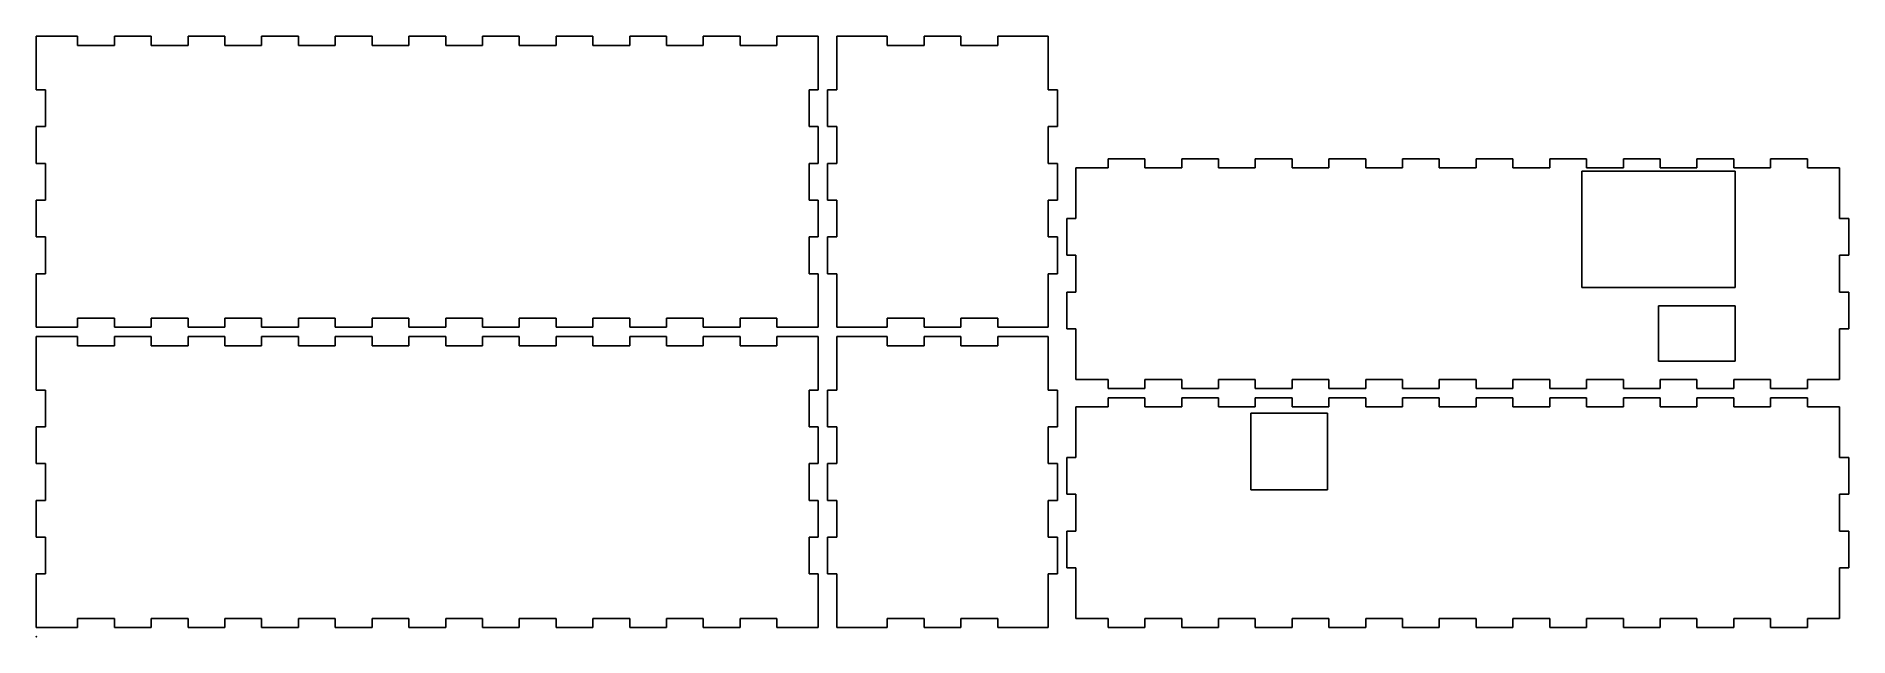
# Model space of a CAD drawing. Header units: centimetres. Extents: x 0 to 59.1, y 0 to 19.6.
import ezdxf

# ---------------------------------------------------------------- set-up
doc = ezdxf.new("R2010")
doc.units = ezdxf.units.CM
doc.header["$MEASUREMENT"] = 0
for name, color, linetype in [('Enclosure v5_back_outsideCutPath', 7, 'Continuous'), ('Enclosure v5_bottom_outsideCutPath', 7, 'Continuous'), ('Enclosure v5_front_outsideCutPath', 7, 'Continuous'), ('Enclosure v5_left_outsideCutPath', 7, 'Continuous'), ('Enclosure v5_right_outsideCutPath', 7, 'Continuous'), ('Enclosure v5_Sketch10', 7, 'Continuous'), ('Enclosure v5_Sketch11', 7, 'Continuous'), ('Enclosure v5_Sketch7', 7, 'Continuous'), ('Enclosure v5_Sketch8', 7, 'Continuous'), ('Enclosure v5_Sketch9', 7, 'Continuous'), ('Enclosure v5_top_outsideCutPath', 7, 'Continuous')]:
    doc.layers.add(name, color=color, linetype=linetype)

msp = doc.modelspace()

# ---------------------------------------------------------------- linework, layer by layer
at = {"layer": 'Enclosure v5_back_outsideCutPath'}
for p, q in [((0, 19.6), (0, 17.85)), ((1.35, 19.6), (0, 19.6)), ((1.35, 19.3), (1.35, 19.6)), ((2.55, 19.6), (2.55, 19.3)), ((3.75, 19.6), (2.55, 19.6)), ((3.75, 19.3), (3.75, 19.6)), ((4.95, 19.6), (4.95, 19.3)), ((6.15, 19.6), (4.95, 19.6)), ((6.15, 19.3), (6.15, 19.6)), ((8.55, 19.6), (7.35, 19.6)), ((7.35, 19.6), (7.35, 19.3)), ((8.55, 19.3), (8.55, 19.6)), ((10.95, 19.6), (9.75, 19.6)), ((9.75, 19.6), (9.75, 19.3)), ((10.95, 19.3), (10.95, 19.6)), ((13.35, 19.6), (12.15, 19.6)), ((12.15, 19.6), (12.15, 19.3)), ((13.35, 19.3), (13.35, 19.6)), ((14.55, 19.6), (14.55, 19.3)), ((15.75, 19.6), (14.55, 19.6)), ((15.75, 19.3), (15.75, 19.6)), ((18.15, 19.6), (16.95, 19.6)), ((16.95, 19.6), (16.95, 19.3)), ((18.15, 19.3), (18.15, 19.6)), ((20.55, 19.6), (19.35, 19.6)), ((19.35, 19.6), (19.35, 19.3)), ((20.55, 19.3), (20.55, 19.6)), ((21.75, 19.6), (21.75, 19.3)), ((22.95, 19.6), (21.75, 19.6)), ((22.95, 19.3), (22.95, 19.6)), ((25.5, 19.6), (24.15, 19.6)), ((24.15, 19.6), (24.15, 19.3)), ((25.5, 19.05), (25.5, 19.6)), ((2.55, 19.3), (1.35, 19.3)), ((4.95, 19.3), (3.75, 19.3)), ((7.35, 19.3), (6.15, 19.3)), ((9.75, 19.3), (8.55, 19.3)), ((12.15, 19.3), (10.95, 19.3)), ((14.55, 19.3), (13.35, 19.3)), ((16.95, 19.3), (15.75, 19.3)), ((19.35, 19.3), (18.15, 19.3)), ((21.75, 19.3), (20.55, 19.3)), ((24.15, 19.3), (22.95, 19.3)), ((25.5, 17.85), (25.5, 19.05)), ((0, 17.85), (0.3, 17.85)), ((0.3, 17.85), (0.3, 16.65)), ((25.2, 16.65), (25.2, 17.85)), ((25.2, 17.85), (25.5, 17.85)), ((0, 16.65), (0, 15.45)), ((0.3, 16.65), (0, 16.65)), ((25.5, 16.65), (25.2, 16.65)), ((25.5, 15.45), (25.5, 16.65)), ((0, 15.45), (0.3, 15.45)), ((0.3, 15.45), (0.3, 14.25)), ((25.2, 15.45), (25.5, 15.45)), ((25.2, 14.25), (25.2, 15.45)), ((0.3, 14.25), (0, 14.25)), ((0, 14.25), (0, 13.05)), ((25.5, 14.25), (25.2, 14.25)), ((25.5, 13.05), (25.5, 14.25)), ((0, 13.05), (0.3, 13.05)), ((0.3, 13.05), (0.3, 11.85)), ((25.2, 11.85), (25.2, 13.05)), ((25.2, 13.05), (25.5, 13.05)), ((0, 11.85), (0, 10.65)), ((0.3, 11.85), (0, 11.85)), ((25.5, 11.85), (25.2, 11.85)), ((25.5, 10.1), (25.5, 11.85)), ((0, 10.65), (0, 10.1)), ((0, 10.1), (1.35, 10.1)), ((1.35, 10.1), (1.35, 10.4)), ((1.35, 10.4), (2.55, 10.4)), ((2.55, 10.4), (2.55, 10.1)), ((2.55, 10.1), (3.75, 10.1)), ((3.75, 10.1), (3.75, 10.4)), ((3.75, 10.4), (4.95, 10.4)), ((4.95, 10.4), (4.95, 10.1)), ((4.95, 10.1), (6.15, 10.1)), ((6.15, 10.4), (7.35, 10.4)), ((6.15, 10.1), (6.15, 10.4)), ((7.35, 10.4), (7.35, 10.1)), ((7.35, 10.1), (8.55, 10.1)), ((8.55, 10.4), (9.75, 10.4)), ((8.55, 10.1), (8.55, 10.4)), ((9.75, 10.4), (9.75, 10.1)), ((9.75, 10.1), (10.95, 10.1)), ((10.95, 10.1), (10.95, 10.4)), ((10.95, 10.4), (12.15, 10.4)), ((12.15, 10.4), (12.15, 10.1)), ((12.15, 10.1), (13.35, 10.1)), ((13.35, 10.1), (13.35, 10.4)), ((13.35, 10.4), (14.55, 10.4)), ((14.55, 10.4), (14.55, 10.1)), ((14.55, 10.1), (15.75, 10.1)), ((15.75, 10.4), (16.95, 10.4)), ((15.75, 10.1), (15.75, 10.4)), ((16.95, 10.4), (16.95, 10.1)), ((16.95, 10.1), (18.15, 10.1)), ((18.15, 10.4), (19.35, 10.4)), ((18.15, 10.1), (18.15, 10.4)), ((19.35, 10.4), (19.35, 10.1)), ((19.35, 10.1), (20.55, 10.1)), ((20.55, 10.4), (21.75, 10.4)), ((20.55, 10.1), (20.55, 10.4)), ((21.75, 10.4), (21.75, 10.1)), ((21.75, 10.1), (22.95, 10.1)), ((22.95, 10.4), (24.15, 10.4)), ((22.95, 10.1), (22.95, 10.4)), ((24.15, 10.4), (24.15, 10.1)), ((24.15, 10.1), (25.5, 10.1))]:
    msp.add_line(p, q, dxfattribs=at)
at = {"layer": 'Enclosure v5_bottom_outsideCutPath'}
for p, q in [((36.15, 15.6), (34.95, 15.6)), ((34.95, 15.6), (34.95, 15.3)), ((36.15, 15.3), (36.15, 15.6)), ((37.35, 15.6), (37.35, 15.3)), ((38.55, 15.6), (37.35, 15.6)), ((38.55, 15.3), (38.55, 15.6)), ((39.75, 15.6), (39.75, 15.3)), ((40.95, 15.6), (39.75, 15.6)), ((40.95, 15.3), (40.95, 15.6)), ((43.35, 15.6), (42.15, 15.6)), ((42.15, 15.6), (42.15, 15.3)), ((43.35, 15.3), (43.35, 15.6)), ((45.75, 15.6), (44.55, 15.6)), ((44.55, 15.6), (44.55, 15.3)), ((45.75, 15.3), (45.75, 15.6)), ((46.95, 15.6), (46.95, 15.3)), ((48.15, 15.6), (46.95, 15.6)), ((48.15, 15.3), (48.15, 15.6)), ((50.55, 15.6), (49.35, 15.6)), ((49.35, 15.6), (49.35, 15.3)), ((50.55, 15.3), (50.55, 15.6)), ((52.95, 15.6), (51.75, 15.6)), ((51.75, 15.6), (51.75, 15.3)), ((52.95, 15.3), (52.95, 15.6)), ((55.35, 15.6), (54.15, 15.6)), ((54.15, 15.6), (54.15, 15.3)), ((55.35, 15.3), (55.35, 15.6)), ((56.55, 15.6), (56.55, 15.3)), ((57.75, 15.6), (56.55, 15.6)), ((57.75, 15.3), (57.75, 15.6)), ((33.9, 15.3), (33.9, 13.65)), ((34.95, 15.3), (33.9, 15.3)), ((37.35, 15.3), (36.15, 15.3)), ((39.75, 15.3), (38.55, 15.3)), ((42.15, 15.3), (40.95, 15.3)), ((44.55, 15.3), (43.35, 15.3)), ((46.95, 15.3), (45.75, 15.3)), ((49.35, 15.3), (48.15, 15.3)), ((51.75, 15.3), (50.55, 15.3)), ((54.15, 15.3), (52.95, 15.3)), ((56.55, 15.3), (55.35, 15.3)), ((58.8, 15.3), (57.75, 15.3)), ((58.8, 14.85), (58.8, 15.3)), ((58.8, 13.65), (58.8, 14.85)), ((33.9, 13.65), (33.6, 13.65)), ((33.6, 13.65), (33.6, 12.45)), ((59.1, 13.65), (58.8, 13.65)), ((59.1, 12.45), (59.1, 13.65)), ((33.6, 12.45), (33.9, 12.45)), ((33.9, 12.45), (33.9, 11.25)), ((58.8, 11.25), (58.8, 12.45)), ((58.8, 12.45), (59.1, 12.45)), ((33.6, 11.25), (33.6, 10.05)), ((33.9, 11.25), (33.6, 11.25)), ((59.1, 11.25), (58.8, 11.25)), ((59.1, 10.05), (59.1, 11.25)), ((33.6, 10.05), (33.9, 10.05)), ((33.9, 10.05), (33.9, 8.85)), ((58.8, 8.4), (58.8, 10.05)), ((58.8, 10.05), (59.1, 10.05)), ((33.9, 8.85), (33.9, 8.4)), ((33.9, 8.4), (34.95, 8.4)), ((34.95, 8.4), (34.95, 8.1)), ((36.15, 8.1), (36.15, 8.4)), ((36.15, 8.4), (37.35, 8.4)), ((37.35, 8.4), (37.35, 8.1)), ((38.55, 8.1), (38.55, 8.4)), ((38.55, 8.4), (39.75, 8.4)), ((39.75, 8.4), (39.75, 8.1)), ((40.95, 8.1), (40.95, 8.4)), ((40.95, 8.4), (42.15, 8.4)), ((42.15, 8.4), (42.15, 8.1)), ((43.35, 8.4), (44.55, 8.4)), ((43.35, 8.1), (43.35, 8.4)), ((44.55, 8.4), (44.55, 8.1)), ((45.75, 8.1), (45.75, 8.4)), ((45.75, 8.4), (46.95, 8.4)), ((46.95, 8.4), (46.95, 8.1)), ((48.15, 8.1), (48.15, 8.4)), ((48.15, 8.4), (49.35, 8.4)), ((49.35, 8.4), (49.35, 8.1)), ((50.55, 8.1), (50.55, 8.4)), ((50.55, 8.4), (51.75, 8.4)), ((51.75, 8.4), (51.75, 8.1)), ((52.95, 8.1), (52.95, 8.4)), ((52.95, 8.4), (54.15, 8.4)), ((54.15, 8.4), (54.15, 8.1)), ((55.35, 8.1), (55.35, 8.4)), ((55.35, 8.4), (56.55, 8.4)), ((56.55, 8.4), (56.55, 8.1)), ((57.75, 8.1), (57.75, 8.4)), ((57.75, 8.4), (58.8, 8.4)), ((34.95, 8.1), (36.15, 8.1)), ((37.35, 8.1), (38.55, 8.1)), ((39.75, 8.1), (40.95, 8.1)), ((42.15, 8.1), (43.35, 8.1)), ((44.55, 8.1), (45.75, 8.1)), ((46.95, 8.1), (48.15, 8.1)), ((49.35, 8.1), (50.55, 8.1)), ((51.75, 8.1), (52.95, 8.1)), ((54.15, 8.1), (55.35, 8.1)), ((56.55, 8.1), (57.75, 8.1))]:
    msp.add_line(p, q, dxfattribs=at)
at = {"layer": 'Enclosure v5_front_outsideCutPath'}
for p, q in [((0, 9.8), (0, 8.05)), ((1.35, 9.8), (0, 9.8)), ((1.35, 9.5), (1.35, 9.8)), ((2.55, 9.5), (1.35, 9.5)), ((3.75, 9.8), (2.55, 9.8)), ((2.55, 9.8), (2.55, 9.5)), ((3.75, 9.5), (3.75, 9.8)), ((4.95, 9.5), (3.75, 9.5)), ((6.15, 9.8), (4.95, 9.8)), ((4.95, 9.8), (4.95, 9.5)), ((6.15, 9.5), (6.15, 9.8)), ((7.35, 9.5), (6.15, 9.5)), ((8.55, 9.8), (7.35, 9.8)), ((7.35, 9.8), (7.35, 9.5)), ((8.55, 9.5), (8.55, 9.8)), ((9.75, 9.5), (8.55, 9.5)), ((10.95, 9.8), (9.75, 9.8)), ((9.75, 9.8), (9.75, 9.5)), ((10.95, 9.5), (10.95, 9.8)), ((12.15, 9.5), (10.95, 9.5)), ((13.35, 9.8), (12.15, 9.8)), ((12.15, 9.8), (12.15, 9.5)), ((13.35, 9.5), (13.35, 9.8)), ((14.55, 9.5), (13.35, 9.5)), ((14.55, 9.8), (14.55, 9.5)), ((15.75, 9.8), (14.55, 9.8)), ((15.75, 9.5), (15.75, 9.8)), ((16.95, 9.5), (15.75, 9.5)), ((16.95, 9.8), (16.95, 9.5)), ((18.15, 9.8), (16.95, 9.8)), ((18.15, 9.5), (18.15, 9.8)), ((19.35, 9.5), (18.15, 9.5)), ((20.55, 9.8), (19.35, 9.8)), ((19.35, 9.8), (19.35, 9.5)), ((20.55, 9.5), (20.55, 9.8)), ((21.75, 9.5), (20.55, 9.5)), ((22.95, 9.8), (21.75, 9.8)), ((21.75, 9.8), (21.75, 9.5)), ((22.95, 9.5), (22.95, 9.8)), ((24.15, 9.5), (22.95, 9.5)), ((25.5, 9.8), (24.15, 9.8)), ((24.15, 9.8), (24.15, 9.5)), ((25.5, 9.25), (25.5, 9.8)), ((25.5, 8.05), (25.5, 9.25)), ((0, 8.05), (0.3, 8.05)), ((0.3, 8.05), (0.3, 6.85)), ((25.2, 8.05), (25.5, 8.05)), ((25.2, 6.85), (25.2, 8.05)), ((0.3, 6.85), (0, 6.85)), ((0, 6.85), (0, 5.65)), ((25.5, 6.85), (25.2, 6.85)), ((25.5, 5.65), (25.5, 6.85)), ((0, 5.65), (0.3, 5.65)), ((0.3, 5.65), (0.3, 4.45)), ((25.2, 5.65), (25.5, 5.65)), ((25.2, 4.45), (25.2, 5.65)), ((0, 4.45), (0, 3.25)), ((0.3, 4.45), (0, 4.45)), ((25.5, 4.45), (25.2, 4.45)), ((25.5, 3.25), (25.5, 4.45)), ((0, 3.25), (0.3, 3.25)), ((0.3, 3.25), (0.3, 2.05)), ((25.2, 2.05), (25.2, 3.25)), ((25.2, 3.25), (25.5, 3.25)), ((0, 2.05), (0, 0.85)), ((0.3, 2.05), (0, 2.05)), ((25.5, 2.05), (25.2, 2.05)), ((25.5, 0.3), (25.5, 2.05)), ((0, 0.85), (0, 0.3)), ((1.35, 0.3), (1.35, 0.6)), ((1.35, 0.6), (2.55, 0.6)), ((2.55, 0.6), (2.55, 0.3)), ((3.75, 0.6), (4.95, 0.6)), ((3.75, 0.3), (3.75, 0.6)), ((4.95, 0.6), (4.95, 0.3)), ((6.15, 0.6), (7.35, 0.6)), ((6.15, 0.3), (6.15, 0.6)), ((7.35, 0.6), (7.35, 0.3)), ((8.55, 0.3), (8.55, 0.6)), ((8.55, 0.6), (9.75, 0.6)), ((9.75, 0.6), (9.75, 0.3)), ((10.95, 0.3), (10.95, 0.6)), ((10.95, 0.6), (12.15, 0.6)), ((12.15, 0.6), (12.15, 0.3)), ((13.35, 0.3), (13.35, 0.6)), ((13.35, 0.6), (14.55, 0.6)), ((14.55, 0.6), (14.55, 0.3)), ((15.75, 0.6), (16.95, 0.6)), ((15.75, 0.3), (15.75, 0.6)), ((16.95, 0.6), (16.95, 0.3)), ((18.15, 0.6), (19.35, 0.6)), ((18.15, 0.3), (18.15, 0.6)), ((19.35, 0.6), (19.35, 0.3)), ((20.55, 0.6), (21.75, 0.6)), ((20.55, 0.3), (20.55, 0.6)), ((21.75, 0.6), (21.75, 0.3)), ((22.95, 0.3), (22.95, 0.6)), ((22.95, 0.6), (24.15, 0.6)), ((24.15, 0.6), (24.15, 0.3)), ((0, 0.3), (1.35, 0.3)), ((2.55, 0.3), (3.75, 0.3)), ((4.95, 0.3), (6.15, 0.3)), ((7.35, 0.3), (8.55, 0.3)), ((9.75, 0.3), (10.95, 0.3)), ((12.15, 0.3), (13.35, 0.3)), ((14.55, 0.3), (15.75, 0.3)), ((16.95, 0.3), (18.15, 0.3)), ((19.35, 0.3), (20.55, 0.3)), ((21.75, 0.3), (22.95, 0.3)), ((24.15, 0.3), (25.5, 0.3))]:
    msp.add_line(p, q, dxfattribs=at)
at = {"layer": 'Enclosure v5_left_outsideCutPath'}
for p, q in [((26.1, 9.8), (26.1, 8.05)), ((26.55, 9.8), (26.1, 9.8)), ((27.75, 9.8), (26.55, 9.8)), ((27.75, 9.5), (27.75, 9.8)), ((28.95, 9.5), (27.75, 9.5)), ((28.95, 9.8), (28.95, 9.5)), ((30.15, 9.8), (28.95, 9.8)), ((30.15, 9.5), (30.15, 9.8)), ((31.35, 9.5), (30.15, 9.5)), ((31.35, 9.8), (31.35, 9.5)), ((33, 9.8), (31.35, 9.8)), ((33, 9.25), (33, 9.8)), ((33, 8.05), (33, 9.25)), ((26.1, 8.05), (25.8, 8.05)), ((25.8, 8.05), (25.8, 6.85)), ((33.3, 8.05), (33, 8.05)), ((33.3, 6.85), (33.3, 8.05)), ((25.8, 6.85), (26.1, 6.85)), ((26.1, 6.85), (26.1, 5.65)), ((33, 5.65), (33, 6.85)), ((33, 6.85), (33.3, 6.85)), ((26.1, 5.65), (25.8, 5.65)), ((25.8, 5.65), (25.8, 4.45)), ((33.3, 5.65), (33, 5.65)), ((33.3, 4.45), (33.3, 5.65)), ((25.8, 4.45), (26.1, 4.45)), ((26.1, 4.45), (26.1, 3.25)), ((33, 4.45), (33.3, 4.45)), ((33, 3.25), (33, 4.45)), ((25.8, 3.25), (25.8, 2.05)), ((26.1, 3.25), (25.8, 3.25)), ((33.3, 3.25), (33, 3.25)), ((33.3, 2.05), (33.3, 3.25)), ((25.8, 2.05), (26.1, 2.05)), ((26.1, 2.05), (26.1, 0.85)), ((33, 2.05), (33.3, 2.05)), ((33, 0.3), (33, 2.05)), ((26.1, 0.85), (26.1, 0.3)), ((27.75, 0.6), (28.95, 0.6)), ((27.75, 0.3), (27.75, 0.6)), ((28.95, 0.6), (28.95, 0.3)), ((30.15, 0.6), (31.35, 0.6)), ((30.15, 0.3), (30.15, 0.6)), ((31.35, 0.6), (31.35, 0.3)), ((26.1, 0.3), (27.75, 0.3)), ((28.95, 0.3), (30.15, 0.3)), ((31.35, 0.3), (32.55, 0.3)), ((32.55, 0.3), (33, 0.3))]:
    msp.add_line(p, q, dxfattribs=at)
at = {"layer": 'Enclosure v5_right_outsideCutPath'}
for p, q in [((26.1, 19.6), (26.1, 17.85)), ((26.55, 19.6), (26.1, 19.6)), ((27.75, 19.6), (26.55, 19.6)), ((27.75, 19.3), (27.75, 19.6)), ((30.15, 19.6), (28.95, 19.6)), ((28.95, 19.6), (28.95, 19.3)), ((30.15, 19.3), (30.15, 19.6)), ((33, 19.6), (31.35, 19.6)), ((31.35, 19.6), (31.35, 19.3)), ((33, 19.05), (33, 19.6)), ((28.95, 19.3), (27.75, 19.3)), ((31.35, 19.3), (30.15, 19.3)), ((33, 17.85), (33, 19.05)), ((26.1, 17.85), (25.8, 17.85)), ((25.8, 17.85), (25.8, 16.65)), ((33.3, 17.85), (33, 17.85)), ((33.3, 16.65), (33.3, 17.85)), ((25.8, 16.65), (26.1, 16.65)), ((26.1, 16.65), (26.1, 15.45)), ((33, 16.65), (33.3, 16.65)), ((33, 15.45), (33, 16.65)), ((25.8, 15.45), (25.8, 14.25)), ((26.1, 15.45), (25.8, 15.45)), ((33.3, 15.45), (33, 15.45)), ((33.3, 14.25), (33.3, 15.45)), ((25.8, 14.25), (26.1, 14.25)), ((26.1, 14.25), (26.1, 13.05)), ((33, 13.05), (33, 14.25)), ((33, 14.25), (33.3, 14.25)), ((25.8, 13.05), (25.8, 11.85)), ((26.1, 13.05), (25.8, 13.05)), ((33.3, 13.05), (33, 13.05)), ((33.3, 11.85), (33.3, 13.05)), ((25.8, 11.85), (26.1, 11.85)), ((26.1, 11.85), (26.1, 10.65)), ((33, 11.85), (33.3, 11.85)), ((33, 10.1), (33, 11.85)), ((26.1, 10.65), (26.1, 10.1)), ((26.1, 10.1), (27.75, 10.1)), ((27.75, 10.1), (27.75, 10.4)), ((27.75, 10.4), (28.95, 10.4)), ((28.95, 10.4), (28.95, 10.1)), ((28.95, 10.1), (30.15, 10.1)), ((30.15, 10.4), (31.35, 10.4)), ((30.15, 10.1), (30.15, 10.4)), ((31.35, 10.4), (31.35, 10.1)), ((31.35, 10.1), (32.55, 10.1)), ((32.55, 10.1), (33, 10.1))]:
    msp.add_line(p, q, dxfattribs=at)
at = {"layer": 'Enclosure v5_Sketch10'}
msp.add_point((0, 0), dxfattribs=at)
at = {"layer": 'Enclosure v5_Sketch11'}
for p, q in [((52.9, 9), (52.9, 10.8)), ((52.9, 10.8), (55.4, 10.8)), ((55.4, 10.8), (55.4, 9)), ((55.4, 9), (52.9, 9))]:
    msp.add_line(p, q, dxfattribs=at)
msp.add_point((0, 0), dxfattribs=at)
at = {"layer": 'Enclosure v5_Sketch7'}
for p, q in [((50.4, 15.2), (55.4, 15.2)), ((50.4, 11.4), (50.4, 15.2)), ((55.4, 15.2), (55.4, 11.4)), ((55.4, 11.4), (50.4, 11.4)), ((39.6, 7.3), (42.1, 7.3)), ((39.6, 4.8), (39.6, 7.3)), ((42.1, 7.3), (42.1, 4.8)), ((42.1, 4.8), (39.6, 4.8))]:
    msp.add_line(p, q, dxfattribs=at)
msp.add_point((0, 0), dxfattribs=at)
at = {"layer": 'Enclosure v5_Sketch8'}
msp.add_point((0, 0), dxfattribs=at)
at = {"layer": 'Enclosure v5_Sketch9'}
msp.add_point((0, 0), dxfattribs=at)
at = {"layer": 'Enclosure v5_top_outsideCutPath'}
for p, q in [((34.95, 7.8), (34.95, 7.5)), ((36.15, 7.8), (34.95, 7.8)), ((36.15, 7.5), (36.15, 7.8)), ((38.55, 7.8), (37.35, 7.8)), ((37.35, 7.8), (37.35, 7.5)), ((38.55, 7.5), (38.55, 7.8)), ((39.75, 7.8), (39.75, 7.5)), ((40.95, 7.8), (39.75, 7.8)), ((40.95, 7.5), (40.95, 7.8)), ((43.35, 7.8), (42.15, 7.8)), ((42.15, 7.8), (42.15, 7.5)), ((43.35, 7.5), (43.35, 7.8)), ((44.55, 7.8), (44.55, 7.5)), ((45.75, 7.8), (44.55, 7.8)), ((45.75, 7.5), (45.75, 7.8)), ((48.15, 7.8), (46.95, 7.8)), ((46.95, 7.8), (46.95, 7.5)), ((48.15, 7.5), (48.15, 7.8)), ((50.55, 7.8), (49.35, 7.8)), ((49.35, 7.8), (49.35, 7.5)), ((50.55, 7.5), (50.55, 7.8)), ((51.75, 7.8), (51.75, 7.5)), ((52.95, 7.8), (51.75, 7.8)), ((52.95, 7.5), (52.95, 7.8)), ((55.35, 7.8), (54.15, 7.8)), ((54.15, 7.8), (54.15, 7.5)), ((55.35, 7.5), (55.35, 7.8)), ((57.75, 7.8), (56.55, 7.8)), ((56.55, 7.8), (56.55, 7.5)), ((57.75, 7.5), (57.75, 7.8)), ((33.9, 7.5), (33.9, 5.85)), ((34.95, 7.5), (33.9, 7.5)), ((37.35, 7.5), (36.15, 7.5)), ((39.75, 7.5), (38.55, 7.5)), ((42.15, 7.5), (40.95, 7.5)), ((44.55, 7.5), (43.35, 7.5)), ((46.95, 7.5), (45.75, 7.5)), ((49.35, 7.5), (48.15, 7.5)), ((51.75, 7.5), (50.55, 7.5)), ((54.15, 7.5), (52.95, 7.5)), ((56.55, 7.5), (55.35, 7.5)), ((58.8, 7.5), (57.75, 7.5)), ((58.8, 7.05), (58.8, 7.5)), ((58.8, 5.85), (58.8, 7.05)), ((33.9, 5.85), (33.6, 5.85)), ((33.6, 5.85), (33.6, 4.65)), ((59.1, 5.85), (58.8, 5.85)), ((59.1, 4.65), (59.1, 5.85)), ((33.6, 4.65), (33.9, 4.65)), ((33.9, 4.65), (33.9, 3.45)), ((58.8, 3.45), (58.8, 4.65)), ((58.8, 4.65), (59.1, 4.65)), ((33.6, 3.45), (33.6, 2.25)), ((33.9, 3.45), (33.6, 3.45)), ((59.1, 3.45), (58.8, 3.45)), ((59.1, 2.25), (59.1, 3.45)), ((33.6, 2.25), (33.9, 2.25)), ((33.9, 2.25), (33.9, 1.05)), ((58.8, 2.25), (59.1, 2.25)), ((58.8, 0.6), (58.8, 2.25)), ((33.9, 1.05), (33.9, 0.6)), ((33.9, 0.6), (34.95, 0.6)), ((34.95, 0.6), (34.95, 0.3)), ((36.15, 0.3), (36.15, 0.6)), ((36.15, 0.6), (37.35, 0.6)), ((37.35, 0.6), (37.35, 0.3)), ((38.55, 0.3), (38.55, 0.6)), ((38.55, 0.6), (39.75, 0.6)), ((39.75, 0.6), (39.75, 0.3)), ((40.95, 0.6), (42.15, 0.6)), ((40.95, 0.3), (40.95, 0.6)), ((42.15, 0.6), (42.15, 0.3)), ((43.35, 0.6), (44.55, 0.6)), ((43.35, 0.3), (43.35, 0.6)), ((44.55, 0.6), (44.55, 0.3)), ((45.75, 0.6), (46.95, 0.6)), ((45.75, 0.3), (45.75, 0.6)), ((46.95, 0.6), (46.95, 0.3)), ((48.15, 0.3), (48.15, 0.6)), ((48.15, 0.6), (49.35, 0.6)), ((49.35, 0.6), (49.35, 0.3)), ((50.55, 0.3), (50.55, 0.6)), ((50.55, 0.6), (51.75, 0.6)), ((51.75, 0.6), (51.75, 0.3)), ((52.95, 0.3), (52.95, 0.6)), ((52.95, 0.6), (54.15, 0.6)), ((54.15, 0.6), (54.15, 0.3)), ((55.35, 0.6), (56.55, 0.6)), ((55.35, 0.3), (55.35, 0.6)), ((56.55, 0.6), (56.55, 0.3)), ((57.75, 0.6), (58.8, 0.6)), ((57.75, 0.3), (57.75, 0.6)), ((34.95, 0.3), (36.15, 0.3)), ((37.35, 0.3), (38.55, 0.3)), ((39.75, 0.3), (40.95, 0.3)), ((42.15, 0.3), (43.35, 0.3)), ((44.55, 0.3), (45.75, 0.3)), ((46.95, 0.3), (48.15, 0.3)), ((49.35, 0.3), (50.55, 0.3)), ((51.75, 0.3), (52.95, 0.3)), ((54.15, 0.3), (55.35, 0.3)), ((56.55, 0.3), (57.75, 0.3))]:
    msp.add_line(p, q, dxfattribs=at)

doc.saveas('drawing.dxf')
